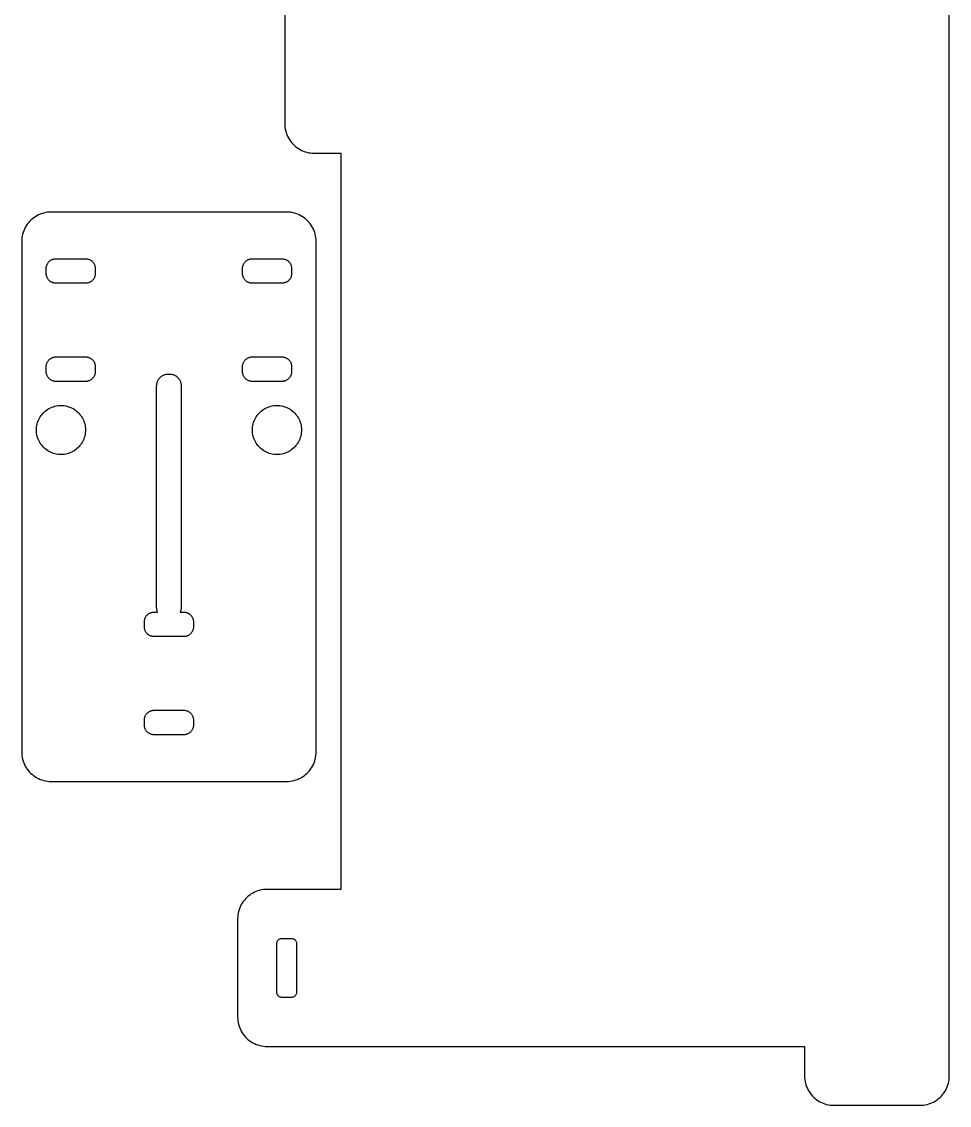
# Model space of a CAD drawing. Header units: metres. Extents: x 10 to 214, y -112 to 112.
# Drawn here: x 10 to 104.5, y -112 to -1.6 of the extents above; entities that cross this region are included whole.
import ezdxf

# ---------------------------------------------------------------- set-up
doc = ezdxf.new("R2010")
doc.units = ezdxf.units.M

msp = doc.modelspace()

# ---------------------------------------------------------------- linework, layer by layer
for p, q in [((104.5, -109), (104.5, 109)), ((36.8, 12), (36.8, -12)), ((36.8, -12), (36.8059, -12.1884)), ((36.8059, -12.1884), (36.8237, -12.376)), ((36.8237, -12.376), (36.8531, -12.5621)), ((36.8531, -12.5621), (36.8943, -12.7461)), ((36.8943, -12.7461), (36.9468, -12.927)), ((36.9468, -12.927), (37.0107, -13.1044)), ((37.0107, -13.1044), (37.0855, -13.2773)), ((37.0855, -13.2773), (37.1711, -13.4453)), ((37.1711, -13.4453), (37.267, -13.6075)), ((37.267, -13.6075), (37.373, -13.7634)), ((37.373, -13.7634), (37.4885, -13.9123)), ((37.4885, -13.9123), (37.6131, -14.0536)), ((37.6131, -14.0536), (37.7464, -14.1869)), ((37.7464, -14.1869), (37.8877, -14.3115)), ((37.8877, -14.3115), (38.0367, -14.427)), ((38.0367, -14.427), (38.1925, -14.533)), ((38.1925, -14.533), (38.3548, -14.6289)), ((38.3548, -14.6289), (38.5227, -14.7145)), ((38.5227, -14.7145), (38.6956, -14.7893)), ((38.6956, -14.7893), (38.873, -14.8532)), ((38.873, -14.8532), (39.0539, -14.9057)), ((39.0539, -14.9057), (39.2379, -14.9469)), ((39.2379, -14.9469), (39.424, -14.9763)), ((39.424, -14.9763), (39.6116, -14.9941)), ((39.6116, -14.9941), (39.8, -15)), ((39.8, -15), (42.5, -15)), ((42.5, -15), (42.5, -90)), ((10.8131, -21.9464), (10.6885, -22.0877)), ((10.9464, -21.8131), (10.8131, -21.9464)), ((11.0877, -21.6885), (10.9464, -21.8131)), ((11.2366, -21.573), (11.0877, -21.6885)), ((11.3925, -21.467), (11.2366, -21.573)), ((11.5547, -21.3711), (11.3925, -21.467)), ((11.7227, -21.2855), (11.5547, -21.3711)), ((11.8956, -21.2107), (11.7227, -21.2855)), ((12.073, -21.1468), (11.8956, -21.2107)), ((12.2539, -21.0943), (12.073, -21.1468)), ((12.4379, -21.0531), (12.2539, -21.0943)), ((12.624, -21.0237), (12.4379, -21.0531)), ((12.8116, -21.0059), (12.624, -21.0237)), ((13, -21), (12.8116, -21.0059)), ((37, -21), (13, -21)), ((37.1884, -21.0059), (37, -21)), ((37.376, -21.0237), (37.1884, -21.0059)), ((37.5621, -21.0531), (37.376, -21.0237)), ((37.7461, -21.0943), (37.5621, -21.0531)), ((37.927, -21.1468), (37.7461, -21.0943)), ((38.1044, -21.2107), (37.927, -21.1468)), ((38.2773, -21.2855), (38.1044, -21.2107)), ((38.4453, -21.3711), (38.2773, -21.2855)), ((38.6075, -21.467), (38.4453, -21.3711)), ((38.7634, -21.573), (38.6075, -21.467)), ((38.9123, -21.6885), (38.7634, -21.573)), ((39.0536, -21.8131), (38.9123, -21.6885)), ((39.1869, -21.9464), (39.0536, -21.8131)), ((39.3115, -22.0877), (39.1869, -21.9464)), ((10.1468, -23.073), (10.0943, -23.2539)), ((10.2107, -22.8956), (10.1468, -23.073)), ((10.2855, -22.7227), (10.2107, -22.8956)), ((10.3711, -22.5547), (10.2855, -22.7227)), ((10.467, -22.3925), (10.3711, -22.5547)), ((10.573, -22.2366), (10.467, -22.3925)), ((10.6885, -22.0877), (10.573, -22.2366)), ((39.427, -22.2366), (39.3115, -22.0877)), ((39.533, -22.3925), (39.427, -22.2366)), ((39.6289, -22.5547), (39.533, -22.3925)), ((39.7145, -22.7227), (39.6289, -22.5547)), ((39.7893, -22.8956), (39.7145, -22.7227)), ((39.8532, -23.073), (39.7893, -22.8956)), ((39.9057, -23.2539), (39.8532, -23.073)), ((10, -24), (9.99998, -76)), ((10.0059, -23.8116), (10, -24)), ((10.0237, -23.624), (10.0059, -23.8116)), ((10.0531, -23.4379), (10.0237, -23.624)), ((10.0943, -23.2539), (10.0531, -23.4379)), ((39.9469, -23.4379), (39.9057, -23.2539)), ((39.9763, -23.624), (39.9469, -23.4379)), ((39.9941, -23.8116), (39.9763, -23.624)), ((40, -24), (39.9941, -23.8116)), ((40, -76), (40, -24)), ((12.5314, -26.5013), (12.549, -26.441)), ((12.549, -26.441), (12.5702, -26.3819)), ((12.5702, -26.3819), (12.5952, -26.3242)), ((12.5952, -26.3242), (12.6237, -26.2682)), ((12.6237, -26.2682), (12.6557, -26.2142)), ((12.6557, -26.2142), (12.691, -26.1622)), ((12.691, -26.1622), (12.7295, -26.1126)), ((12.7295, -26.1126), (12.771, -26.0655)), ((12.771, -26.0655), (12.8155, -26.021)), ((12.8155, -26.021), (12.8626, -25.9795)), ((12.8626, -25.9795), (12.9122, -25.941)), ((12.9122, -25.941), (12.9642, -25.9057)), ((12.9642, -25.9057), (13.0182, -25.8737)), ((13.0182, -25.8737), (13.0742, -25.8452)), ((13.0742, -25.8452), (13.1319, -25.8202)), ((13.1319, -25.8202), (13.191, -25.799)), ((13.191, -25.799), (13.2513, -25.7814)), ((13.2513, -25.7814), (13.3126, -25.7677)), ((13.3126, -25.7677), (13.3747, -25.7579)), ((13.3747, -25.7579), (13.4372, -25.752)), ((13.4372, -25.752), (13.5, -25.75)), ((13.5, -25.75), (16.5, -25.75)), ((16.5, -25.75), (16.5628, -25.752)), ((16.5628, -25.752), (16.6253, -25.7579)), ((16.6253, -25.7579), (16.6874, -25.7677)), ((16.6874, -25.7677), (16.7487, -25.7814)), ((16.7487, -25.7814), (16.809, -25.799)), ((16.809, -25.799), (16.8681, -25.8202)), ((16.8681, -25.8202), (16.9258, -25.8452)), ((16.9258, -25.8452), (16.9818, -25.8737)), ((16.9818, -25.8737), (17.0358, -25.9057)), ((17.0358, -25.9057), (17.0878, -25.941)), ((17.0878, -25.941), (17.1374, -25.9795)), ((17.1374, -25.9795), (17.1845, -26.021)), ((17.1845, -26.021), (17.229, -26.0655)), ((17.229, -26.0655), (17.2705, -26.1126)), ((17.2705, -26.1126), (17.309, -26.1622)), ((17.309, -26.1622), (17.3443, -26.2142)), ((17.3443, -26.2142), (17.3763, -26.2682)), ((17.3763, -26.2682), (17.4048, -26.3242)), ((17.4048, -26.3242), (17.4298, -26.3819)), ((17.4298, -26.3819), (17.451, -26.441)), ((17.451, -26.441), (17.4686, -26.5013)), ((32.5314, -26.5013), (32.549, -26.441)), ((32.549, -26.441), (32.5702, -26.3819)), ((32.5702, -26.3819), (32.5952, -26.3242)), ((32.5952, -26.3242), (32.6237, -26.2682)), ((32.6237, -26.2682), (32.6557, -26.2142)), ((32.6557, -26.2142), (32.691, -26.1622)), ((32.691, -26.1622), (32.7295, -26.1126)), ((32.7295, -26.1126), (32.771, -26.0655)), ((32.771, -26.0655), (32.8155, -26.021)), ((32.8155, -26.021), (32.8626, -25.9795)), ((32.8626, -25.9795), (32.9122, -25.941)), ((32.9122, -25.941), (32.9642, -25.9057)), ((32.9642, -25.9057), (33.0182, -25.8737)), ((33.0182, -25.8737), (33.0742, -25.8452)), ((33.0742, -25.8452), (33.1319, -25.8202)), ((33.1319, -25.8202), (33.191, -25.799)), ((33.191, -25.799), (33.2513, -25.7814)), ((33.2513, -25.7814), (33.3126, -25.7677)), ((33.3126, -25.7677), (33.3747, -25.7579)), ((33.3747, -25.7579), (33.4372, -25.752)), ((33.4372, -25.752), (33.5, -25.75)), ((33.5, -25.75), (36.5, -25.75)), ((36.5, -25.75), (36.5628, -25.752)), ((36.5628, -25.752), (36.6253, -25.7579)), ((36.6253, -25.7579), (36.6874, -25.7677)), ((36.6874, -25.7677), (36.7487, -25.7814)), ((36.7487, -25.7814), (36.809, -25.799)), ((36.809, -25.799), (36.8681, -25.8202)), ((36.8681, -25.8202), (36.9258, -25.8452)), ((36.9258, -25.8452), (36.9818, -25.8737)), ((36.9818, -25.8737), (37.0358, -25.9057)), ((37.0358, -25.9057), (37.0878, -25.941)), ((37.0878, -25.941), (37.1374, -25.9795)), ((37.1374, -25.9795), (37.1845, -26.021)), ((37.1845, -26.021), (37.229, -26.0655)), ((37.229, -26.0655), (37.2705, -26.1126)), ((37.2705, -26.1126), (37.309, -26.1622)), ((37.309, -26.1622), (37.3443, -26.2142)), ((37.3443, -26.2142), (37.3763, -26.2682)), ((37.3763, -26.2682), (37.4048, -26.3242)), ((37.4048, -26.3242), (37.4298, -26.3819)), ((37.4298, -26.3819), (37.451, -26.441)), ((37.451, -26.441), (37.4686, -26.5013)), ((12.5, -26.75), (12.502, -26.6872)), ((12.5, -27.25), (12.5, -26.75)), ((12.502, -27.3128), (12.5, -27.25)), ((12.502, -26.6872), (12.5079, -26.6247)), ((12.5079, -27.3753), (12.502, -27.3128)), ((12.5079, -26.6247), (12.5177, -26.5626)), ((12.5177, -27.4374), (12.5079, -27.3753)), ((12.5177, -26.5626), (12.5314, -26.5013)), ((12.5314, -27.4987), (12.5177, -27.4374)), ((12.549, -27.559), (12.5314, -27.4987)), ((12.5702, -27.6181), (12.549, -27.559)), ((17.451, -27.559), (17.4298, -27.6181)), ((17.4686, -27.4987), (17.451, -27.559)), ((17.4686, -26.5013), (17.4823, -26.5626)), ((17.4823, -27.4374), (17.4686, -27.4987)), ((17.4823, -26.5626), (17.4921, -26.6247)), ((17.4921, -27.3753), (17.4823, -27.4374)), ((17.4921, -26.6247), (17.498, -26.6872)), ((17.498, -27.3128), (17.4921, -27.3753)), ((17.498, -26.6872), (17.5, -26.75)), ((17.5, -27.25), (17.498, -27.3128)), ((17.5, -26.75), (17.5, -27.25)), ((32.5, -26.75), (32.502, -26.6872)), ((32.5, -27.25), (32.5, -26.75)), ((32.502, -27.3128), (32.5, -27.25)), ((32.502, -26.6872), (32.5079, -26.6247)), ((32.5079, -27.3753), (32.502, -27.3128)), ((32.5079, -26.6247), (32.5177, -26.5626)), ((32.5177, -27.4374), (32.5079, -27.3753)), ((32.5177, -26.5626), (32.5314, -26.5013)), ((32.5314, -27.4987), (32.5177, -27.4374)), ((32.549, -27.559), (32.5314, -27.4987)), ((32.5702, -27.6181), (32.549, -27.559)), ((37.451, -27.559), (37.4298, -27.6181)), ((37.4686, -27.4987), (37.451, -27.559)), ((37.4686, -26.5013), (37.4823, -26.5626)), ((37.4823, -27.4374), (37.4686, -27.4987)), ((37.4823, -26.5626), (37.4921, -26.6247)), ((37.4921, -27.3753), (37.4823, -27.4374)), ((37.4921, -26.6247), (37.498, -26.6872)), ((37.498, -27.3128), (37.4921, -27.3753)), ((37.498, -26.6872), (37.5, -26.75)), ((37.5, -27.25), (37.498, -27.3128)), ((37.5, -26.75), (37.5, -27.25)), ((12.5952, -27.6758), (12.5702, -27.6181)), ((12.6237, -27.7318), (12.5952, -27.6758)), ((12.6557, -27.7858), (12.6237, -27.7318)), ((12.691, -27.8378), (12.6557, -27.7858)), ((12.7295, -27.8874), (12.691, -27.8378)), ((12.771, -27.9345), (12.7295, -27.8874)), ((12.8155, -27.979), (12.771, -27.9345)), ((12.8626, -28.0205), (12.8155, -27.979)), ((12.9122, -28.059), (12.8626, -28.0205)), ((12.9642, -28.0943), (12.9122, -28.059)), ((13.0182, -28.1263), (12.9642, -28.0943)), ((13.0742, -28.1548), (13.0182, -28.1263)), ((13.1319, -28.1798), (13.0742, -28.1548)), ((13.191, -28.201), (13.1319, -28.1798)), ((13.2513, -28.2186), (13.191, -28.201)), ((13.3126, -28.2323), (13.2513, -28.2186)), ((13.3747, -28.2421), (13.3126, -28.2323)), ((13.4372, -28.248), (13.3747, -28.2421)), ((13.5, -28.25), (13.4372, -28.248)), ((16.5, -28.25), (13.5, -28.25)), ((16.5628, -28.248), (16.5, -28.25)), ((16.6253, -28.2421), (16.5628, -28.248)), ((16.6874, -28.2323), (16.6253, -28.2421)), ((16.7487, -28.2186), (16.6874, -28.2323)), ((16.809, -28.201), (16.7487, -28.2186)), ((16.8681, -28.1798), (16.809, -28.201)), ((16.9258, -28.1548), (16.8681, -28.1798)), ((16.9818, -28.1263), (16.9258, -28.1548)), ((17.0358, -28.0943), (16.9818, -28.1263)), ((17.0878, -28.059), (17.0358, -28.0943)), ((17.1374, -28.0205), (17.0878, -28.059)), ((17.1845, -27.979), (17.1374, -28.0205)), ((17.229, -27.9345), (17.1845, -27.979)), ((17.2705, -27.8874), (17.229, -27.9345)), ((17.309, -27.8378), (17.2705, -27.8874)), ((17.3443, -27.7858), (17.309, -27.8378)), ((17.3763, -27.7318), (17.3443, -27.7858)), ((17.4048, -27.6758), (17.3763, -27.7318)), ((17.4298, -27.6181), (17.4048, -27.6758)), ((32.5952, -27.6758), (32.5702, -27.6181)), ((32.6237, -27.7318), (32.5952, -27.6758)), ((32.6557, -27.7858), (32.6237, -27.7318)), ((32.691, -27.8378), (32.6557, -27.7858)), ((32.7295, -27.8874), (32.691, -27.8378)), ((32.771, -27.9345), (32.7295, -27.8874)), ((32.8155, -27.979), (32.771, -27.9345)), ((32.8626, -28.0205), (32.8155, -27.979)), ((32.9122, -28.059), (32.8626, -28.0205)), ((32.9642, -28.0943), (32.9122, -28.059)), ((33.0182, -28.1263), (32.9642, -28.0943)), ((33.0742, -28.1548), (33.0182, -28.1263)), ((33.1319, -28.1798), (33.0742, -28.1548)), ((33.191, -28.201), (33.1319, -28.1798)), ((33.2513, -28.2186), (33.191, -28.201)), ((33.3126, -28.2323), (33.2513, -28.2186)), ((33.3747, -28.2421), (33.3126, -28.2323)), ((33.4372, -28.248), (33.3747, -28.2421)), ((33.5, -28.25), (33.4372, -28.248)), ((36.5, -28.25), (33.5, -28.25)), ((36.5628, -28.248), (36.5, -28.25)), ((36.6253, -28.2421), (36.5628, -28.248)), ((36.6874, -28.2323), (36.6253, -28.2421)), ((36.7487, -28.2186), (36.6874, -28.2323)), ((36.809, -28.201), (36.7487, -28.2186)), ((36.8681, -28.1798), (36.809, -28.201)), ((36.9258, -28.1548), (36.8681, -28.1798)), ((36.9818, -28.1263), (36.9258, -28.1548)), ((37.0358, -28.0943), (36.9818, -28.1263)), ((37.0878, -28.059), (37.0358, -28.0943)), ((37.1374, -28.0205), (37.0878, -28.059)), ((37.1845, -27.979), (37.1374, -28.0205)), ((37.229, -27.9345), (37.1845, -27.979)), ((37.2705, -27.8874), (37.229, -27.9345)), ((37.309, -27.8378), (37.2705, -27.8874)), ((37.3443, -27.7858), (37.309, -27.8378)), ((37.3763, -27.7318), (37.3443, -27.7858)), ((37.4048, -27.6758), (37.3763, -27.7318)), ((37.4298, -27.6181), (37.4048, -27.6758)), ((12.549, -36.441), (12.5702, -36.3819)), ((12.5702, -36.3819), (12.5952, -36.3242)), ((12.5952, -36.3242), (12.6237, -36.2682)), ((12.6237, -36.2682), (12.6557, -36.2142)), ((12.6557, -36.2142), (12.691, -36.1622)), ((12.691, -36.1622), (12.7295, -36.1126)), ((12.7295, -36.1126), (12.771, -36.0655)), ((12.771, -36.0655), (12.8155, -36.021)), ((12.8155, -36.021), (12.8626, -35.9795)), ((12.8626, -35.9795), (12.9122, -35.941)), ((12.9122, -35.941), (12.9642, -35.9057)), ((12.9642, -35.9057), (13.0182, -35.8737)), ((13.0182, -35.8737), (13.0742, -35.8452)), ((13.0742, -35.8452), (13.1319, -35.8202)), ((13.1319, -35.8202), (13.191, -35.799)), ((13.191, -35.799), (13.2513, -35.7814)), ((13.2513, -35.7814), (13.3126, -35.7677)), ((13.3126, -35.7677), (13.3747, -35.7579)), ((13.3747, -35.7579), (13.4372, -35.752)), ((13.4372, -35.752), (13.5, -35.75)), ((13.5, -35.75), (16.5, -35.75)), ((16.5, -35.75), (16.5628, -35.752)), ((16.5628, -35.752), (16.6253, -35.7579)), ((16.6253, -35.7579), (16.6874, -35.7677)), ((16.6874, -35.7677), (16.7487, -35.7814)), ((16.7487, -35.7814), (16.809, -35.799)), ((16.809, -35.799), (16.8681, -35.8202)), ((16.8681, -35.8202), (16.9258, -35.8452)), ((16.9258, -35.8452), (16.9818, -35.8737)), ((16.9818, -35.8737), (17.0358, -35.9057)), ((17.0358, -35.9057), (17.0878, -35.941)), ((17.0878, -35.941), (17.1374, -35.9795)), ((17.1374, -35.9795), (17.1845, -36.021)), ((17.1845, -36.021), (17.229, -36.0655)), ((17.229, -36.0655), (17.2705, -36.1126)), ((17.2705, -36.1126), (17.309, -36.1622)), ((17.309, -36.1622), (17.3443, -36.2142)), ((17.3443, -36.2142), (17.3763, -36.2682)), ((17.3763, -36.2682), (17.4048, -36.3242)), ((17.4048, -36.3242), (17.4298, -36.3819)), ((17.4298, -36.3819), (17.451, -36.441)), ((32.549, -36.441), (32.5702, -36.3819)), ((32.5702, -36.3819), (32.5952, -36.3242)), ((32.5952, -36.3242), (32.6237, -36.2682)), ((32.6237, -36.2682), (32.6557, -36.2142)), ((32.6557, -36.2142), (32.691, -36.1622)), ((32.691, -36.1622), (32.7295, -36.1126)), ((32.7295, -36.1126), (32.771, -36.0655)), ((32.771, -36.0655), (32.8155, -36.021)), ((32.8155, -36.021), (32.8626, -35.9795)), ((32.8626, -35.9795), (32.9122, -35.941)), ((32.9122, -35.941), (32.9642, -35.9057)), ((32.9642, -35.9057), (33.0182, -35.8737)), ((33.0182, -35.8737), (33.0742, -35.8452)), ((33.0742, -35.8452), (33.1319, -35.8202)), ((33.1319, -35.8202), (33.191, -35.799)), ((33.191, -35.799), (33.2513, -35.7814)), ((33.2513, -35.7814), (33.3126, -35.7677)), ((33.3126, -35.7677), (33.3747, -35.7579)), ((33.3747, -35.7579), (33.4372, -35.752)), ((33.4372, -35.752), (33.5, -35.75)), ((33.5, -35.75), (36.5, -35.75)), ((36.5, -35.75), (36.5628, -35.752)), ((36.5628, -35.752), (36.6253, -35.7579)), ((36.6253, -35.7579), (36.6874, -35.7677)), ((36.6874, -35.7677), (36.7487, -35.7814)), ((36.7487, -35.7814), (36.809, -35.799)), ((36.809, -35.799), (36.8681, -35.8202)), ((36.8681, -35.8202), (36.9258, -35.8452)), ((36.9258, -35.8452), (36.9818, -35.8737)), ((36.9818, -35.8737), (37.0358, -35.9057)), ((37.0358, -35.9057), (37.0878, -35.941)), ((37.0878, -35.941), (37.1374, -35.9795)), ((37.1374, -35.9795), (37.1845, -36.021)), ((37.1845, -36.021), (37.229, -36.0655)), ((37.229, -36.0655), (37.2705, -36.1126)), ((37.2705, -36.1126), (37.309, -36.1622)), ((37.309, -36.1622), (37.3443, -36.2142)), ((37.3443, -36.2142), (37.3763, -36.2682)), ((37.3763, -36.2682), (37.4048, -36.3242)), ((37.4048, -36.3242), (37.4298, -36.3819)), ((37.4298, -36.3819), (37.451, -36.441)), ((12.5, -36.75), (12.502, -36.6872)), ((12.5, -37.25), (12.5, -36.75)), ((12.502, -37.3128), (12.5, -37.25)), ((12.502, -36.6872), (12.5079, -36.6247)), ((12.5079, -37.3753), (12.502, -37.3128)), ((12.5079, -36.6247), (12.5177, -36.5626)), ((12.5177, -37.4374), (12.5079, -37.3753)), ((12.5177, -36.5626), (12.5314, -36.5013)), ((12.5314, -37.4987), (12.5177, -37.4374)), ((12.5314, -36.5013), (12.549, -36.441)), ((12.549, -37.559), (12.5314, -37.4987)), ((17.451, -36.441), (17.4686, -36.5013)), ((17.4686, -37.4987), (17.451, -37.559)), ((17.4686, -36.5013), (17.4823, -36.5626)), ((17.4823, -37.4374), (17.4686, -37.4987)), ((17.4823, -36.5626), (17.4921, -36.6247)), ((17.4921, -37.3753), (17.4823, -37.4374)), ((17.4921, -36.6247), (17.498, -36.6872)), ((17.498, -37.3128), (17.4921, -37.3753)), ((17.498, -36.6872), (17.5, -36.75)), ((17.5, -37.25), (17.498, -37.3128)), ((17.5, -36.75), (17.5, -37.25)), ((24.6516, -37.5377), (24.7252, -37.5213)), ((24.7252, -37.5213), (24.7996, -37.5095)), ((24.7996, -37.5095), (24.8747, -37.5024)), ((24.8747, -37.5024), (24.95, -37.5)), ((24.95, -37.5), (25.05, -37.5)), ((25.05, -37.5), (25.1253, -37.5024)), ((25.1253, -37.5024), (25.2004, -37.5095)), ((25.2004, -37.5095), (25.2748, -37.5213)), ((25.2748, -37.5213), (25.3484, -37.5377)), ((32.5, -36.75), (32.502, -36.6872)), ((32.5, -37.25), (32.5, -36.75)), ((32.502, -37.3128), (32.5, -37.25)), ((32.502, -36.6872), (32.5079, -36.6247)), ((32.5079, -37.3753), (32.502, -37.3128)), ((32.5079, -36.6247), (32.5177, -36.5626)), ((32.5177, -37.4374), (32.5079, -37.3753)), ((32.5177, -36.5626), (32.5314, -36.5013)), ((32.5314, -37.4987), (32.5177, -37.4374)), ((32.5314, -36.5013), (32.549, -36.441)), ((32.549, -37.559), (32.5314, -37.4987)), ((37.451, -36.441), (37.4686, -36.5013)), ((37.4686, -37.4987), (37.451, -37.559)), ((37.4686, -36.5013), (37.4823, -36.5626)), ((37.4823, -37.4374), (37.4686, -37.4987)), ((37.4823, -36.5626), (37.4921, -36.6247)), ((37.4921, -37.3753), (37.4823, -37.4374)), ((37.4921, -36.6247), (37.498, -36.6872)), ((37.498, -37.3128), (37.4921, -37.3753)), ((37.498, -36.6872), (37.5, -36.75)), ((37.5, -37.25), (37.498, -37.3128)), ((37.5, -36.75), (37.5, -37.25)), ((12.5702, -37.6181), (12.549, -37.559)), ((12.5952, -37.6758), (12.5702, -37.6181)), ((12.6237, -37.7318), (12.5952, -37.6758)), ((12.6557, -37.7858), (12.6237, -37.7318)), ((12.691, -37.8378), (12.6557, -37.7858)), ((12.7295, -37.8874), (12.691, -37.8378)), ((12.771, -37.9345), (12.7295, -37.8874)), ((12.8155, -37.979), (12.771, -37.9345)), ((12.8626, -38.0205), (12.8155, -37.979)), ((12.9122, -38.059), (12.8626, -38.0205)), ((12.9642, -38.0943), (12.9122, -38.059)), ((13.0182, -38.1263), (12.9642, -38.0943)), ((13.0742, -38.1548), (13.0182, -38.1263)), ((13.1319, -38.1798), (13.0742, -38.1548)), ((13.191, -38.201), (13.1319, -38.1798)), ((13.2513, -38.2186), (13.191, -38.201)), ((13.3126, -38.2323), (13.2513, -38.2186)), ((13.3747, -38.2421), (13.3126, -38.2323)), ((13.4372, -38.248), (13.3747, -38.2421)), ((13.5, -38.25), (13.4372, -38.248)), ((16.5, -38.25), (13.5, -38.25)), ((16.5628, -38.248), (16.5, -38.25)), ((16.6253, -38.2421), (16.5628, -38.248)), ((16.6874, -38.2323), (16.6253, -38.2421)), ((16.7487, -38.2186), (16.6874, -38.2323)), ((16.809, -38.201), (16.7487, -38.2186)), ((16.8681, -38.1798), (16.809, -38.201)), ((16.9258, -38.1548), (16.8681, -38.1798)), ((16.9818, -38.1263), (16.9258, -38.1548)), ((17.0358, -38.0943), (16.9818, -38.1263)), ((17.0878, -38.059), (17.0358, -38.0943)), ((17.1374, -38.0205), (17.0878, -38.059)), ((17.1845, -37.979), (17.1374, -38.0205)), ((17.229, -37.9345), (17.1845, -37.979)), ((17.2705, -37.8874), (17.229, -37.9345)), ((17.309, -37.8378), (17.2705, -37.8874)), ((17.3443, -37.7858), (17.309, -37.8378)), ((17.3763, -37.7318), (17.3443, -37.7858)), ((17.4048, -37.6758), (17.3763, -37.7318)), ((17.4298, -37.6181), (17.4048, -37.6758)), ((17.451, -37.559), (17.4298, -37.6181)), ((23.75, -38.7), (23.7524, -38.6247)), ((23.7524, -38.6247), (23.7595, -38.5496)), ((23.7595, -38.5496), (23.7713, -38.4752)), ((23.7713, -38.4752), (23.7877, -38.4016)), ((23.7877, -38.4016), (23.8087, -38.3292)), ((23.8087, -38.3292), (23.8343, -38.2583)), ((23.8343, -38.2583), (23.8642, -38.1891)), ((23.8642, -38.1891), (23.8985, -38.1219)), ((23.8985, -38.1219), (23.9368, -38.057)), ((23.9368, -38.057), (23.9792, -37.9947)), ((23.9792, -37.9947), (24.0254, -37.9351)), ((24.0254, -37.9351), (24.0753, -37.8786)), ((24.0753, -37.8786), (24.1286, -37.8253)), ((24.1286, -37.8253), (24.1851, -37.7754)), ((24.1851, -37.7754), (24.2447, -37.7292)), ((24.2447, -37.7292), (24.307, -37.6868)), ((24.307, -37.6868), (24.3719, -37.6485)), ((24.3719, -37.6485), (24.4391, -37.6142)), ((24.4391, -37.6142), (24.5083, -37.5843)), ((24.5083, -37.5843), (24.5792, -37.5587)), ((24.5792, -37.5587), (24.6516, -37.5377)), ((25.3484, -37.5377), (25.4208, -37.5587)), ((25.4208, -37.5587), (25.4917, -37.5843)), ((25.4917, -37.5843), (25.5609, -37.6142)), ((25.5609, -37.6142), (25.6281, -37.6485)), ((25.6281, -37.6485), (25.693, -37.6868)), ((25.693, -37.6868), (25.7553, -37.7292)), ((25.7553, -37.7292), (25.8149, -37.7754)), ((25.8149, -37.7754), (25.8714, -37.8253)), ((25.8714, -37.8253), (25.9247, -37.8786)), ((25.9247, -37.8786), (25.9746, -37.9351)), ((25.9746, -37.9351), (26.0208, -37.9947)), ((26.0208, -37.9947), (26.0632, -38.057)), ((26.0632, -38.057), (26.1015, -38.1219)), ((26.1015, -38.1219), (26.1358, -38.1891)), ((26.1358, -38.1891), (26.1657, -38.2583)), ((26.1657, -38.2583), (26.1913, -38.3292)), ((26.1913, -38.3292), (26.2123, -38.4016)), ((26.2123, -38.4016), (26.2287, -38.4752)), ((26.2287, -38.4752), (26.2405, -38.5496)), ((26.2405, -38.5496), (26.2476, -38.6247)), ((26.2476, -38.6247), (26.25, -38.7)), ((32.5702, -37.6181), (32.549, -37.559)), ((32.5952, -37.6758), (32.5702, -37.6181)), ((32.6237, -37.7318), (32.5952, -37.6758)), ((32.6557, -37.7858), (32.6237, -37.7318)), ((32.691, -37.8378), (32.6557, -37.7858)), ((32.7295, -37.8874), (32.691, -37.8378)), ((32.771, -37.9345), (32.7295, -37.8874)), ((32.8155, -37.979), (32.771, -37.9345)), ((32.8626, -38.0205), (32.8155, -37.979)), ((32.9122, -38.059), (32.8626, -38.0205)), ((32.9642, -38.0943), (32.9122, -38.059)), ((33.0182, -38.1263), (32.9642, -38.0943)), ((33.0742, -38.1548), (33.0182, -38.1263)), ((33.1319, -38.1798), (33.0742, -38.1548)), ((33.191, -38.201), (33.1319, -38.1798)), ((33.2513, -38.2186), (33.191, -38.201)), ((33.3126, -38.2323), (33.2513, -38.2186)), ((33.3747, -38.2421), (33.3126, -38.2323)), ((33.4372, -38.248), (33.3747, -38.2421)), ((33.5, -38.25), (33.4372, -38.248)), ((36.5, -38.25), (33.5, -38.25)), ((36.5628, -38.248), (36.5, -38.25)), ((36.6253, -38.2421), (36.5628, -38.248)), ((36.6874, -38.2323), (36.6253, -38.2421)), ((36.7487, -38.2186), (36.6874, -38.2323)), ((36.809, -38.201), (36.7487, -38.2186)), ((36.8681, -38.1798), (36.809, -38.201)), ((36.9258, -38.1548), (36.8681, -38.1798)), ((36.9818, -38.1263), (36.9258, -38.1548)), ((37.0358, -38.0943), (36.9818, -38.1263)), ((37.0878, -38.059), (37.0358, -38.0943)), ((37.1374, -38.0205), (37.0878, -38.059)), ((37.1845, -37.979), (37.1374, -38.0205)), ((37.229, -37.9345), (37.1845, -37.979)), ((37.2705, -37.8874), (37.229, -37.9345)), ((37.309, -37.8378), (37.2705, -37.8874)), ((37.3443, -37.7858), (37.309, -37.8378)), ((37.3763, -37.7318), (37.3443, -37.7858)), ((37.4048, -37.6758), (37.3763, -37.7318)), ((37.4298, -37.6181), (37.4048, -37.6758)), ((37.451, -37.559), (37.4298, -37.6181)), ((23.75, -61.3), (23.75, -38.7)), ((26.25, -38.7), (26.25, -61.3)), ((13.0797, -40.8756), (13.2275, -40.8224)), ((13.2275, -40.8224), (13.3783, -40.7785)), ((13.3783, -40.7785), (13.5316, -40.7443)), ((13.5316, -40.7443), (13.6867, -40.7197)), ((13.6867, -40.7197), (13.843, -40.7049)), ((13.843, -40.7049), (14, -40.7)), ((14, -40.7), (14.157, -40.7049)), ((14.157, -40.7049), (14.3133, -40.7197)), ((14.3133, -40.7197), (14.4685, -40.7443)), ((14.4685, -40.7443), (14.6217, -40.7785)), ((14.6217, -40.7785), (14.7726, -40.8224)), ((14.7726, -40.8224), (14.9203, -40.8756)), ((35.0797, -40.8756), (35.2274, -40.8224)), ((35.2274, -40.8224), (35.3783, -40.7785)), ((35.3783, -40.7785), (35.5315, -40.7443)), ((35.5315, -40.7443), (35.6867, -40.7197)), ((35.6867, -40.7197), (35.843, -40.7049)), ((35.843, -40.7049), (36, -40.7)), ((36, -40.7), (36.157, -40.7049)), ((36.157, -40.7049), (36.3133, -40.7197)), ((36.3133, -40.7197), (36.4684, -40.7443)), ((36.4684, -40.7443), (36.6217, -40.7785)), ((36.6217, -40.7785), (36.7725, -40.8224)), ((36.7725, -40.8224), (36.9203, -40.8756)), ((11.8092, -41.9956), (11.8892, -41.8604)), ((11.8892, -41.8604), (11.9775, -41.7305)), ((11.9775, -41.7305), (12.0737, -41.6064)), ((12.0737, -41.6064), (12.1776, -41.4886)), ((12.1776, -41.4886), (12.2886, -41.3776)), ((12.2886, -41.3776), (12.4064, -41.2737)), ((12.4064, -41.2737), (12.5305, -41.1775)), ((12.5305, -41.1775), (12.6604, -41.0892)), ((12.6604, -41.0892), (12.7956, -41.0092)), ((12.7956, -41.0092), (12.9356, -40.9379)), ((12.9356, -40.9379), (13.0797, -40.8756)), ((14.9203, -40.8756), (15.0645, -40.9379)), ((15.0645, -40.9379), (15.2044, -41.0092)), ((15.2044, -41.0092), (15.3396, -41.0892)), ((15.3396, -41.0892), (15.4695, -41.1775)), ((15.4695, -41.1775), (15.5936, -41.2737)), ((15.5936, -41.2737), (15.7114, -41.3776)), ((15.7114, -41.3776), (15.8224, -41.4886)), ((15.8224, -41.4886), (15.9263, -41.6064)), ((15.9263, -41.6064), (16.0226, -41.7305)), ((16.0226, -41.7305), (16.1108, -41.8604)), ((16.1108, -41.8604), (16.1908, -41.9956)), ((33.8092, -41.9956), (33.8892, -41.8604)), ((33.8892, -41.8604), (33.9774, -41.7305)), ((33.9774, -41.7305), (34.0737, -41.6064)), ((34.0737, -41.6064), (34.1776, -41.4886)), ((34.1776, -41.4886), (34.2886, -41.3776)), ((34.2886, -41.3776), (34.4064, -41.2737)), ((34.4064, -41.2737), (34.5305, -41.1775)), ((34.5305, -41.1775), (34.6604, -41.0892)), ((34.6604, -41.0892), (34.7956, -41.0092)), ((34.7956, -41.0092), (34.9355, -40.9379)), ((34.9355, -40.9379), (35.0797, -40.8756)), ((36.9203, -40.8756), (37.0644, -40.9379)), ((37.0644, -40.9379), (37.2044, -41.0092)), ((37.2044, -41.0092), (37.3396, -41.0892)), ((37.3396, -41.0892), (37.4695, -41.1775)), ((37.4695, -41.1775), (37.5936, -41.2737)), ((37.5936, -41.2737), (37.7114, -41.3776)), ((37.7114, -41.3776), (37.8224, -41.4886)), ((37.8224, -41.4886), (37.9263, -41.6064)), ((37.9263, -41.6064), (38.0225, -41.7305)), ((38.0225, -41.7305), (38.1108, -41.8604)), ((38.1108, -41.8604), (38.1908, -41.9956)), ((11.5, -43.2), (11.5049, -43.043)), ((11.5049, -43.043), (11.5197, -42.8867)), ((11.5197, -42.8867), (11.5443, -42.7316)), ((11.5443, -42.7316), (11.5786, -42.5783)), ((11.5786, -42.5783), (11.6224, -42.4275)), ((11.6224, -42.4275), (11.6756, -42.2797)), ((11.6756, -42.2797), (11.7379, -42.1356)), ((11.7379, -42.1356), (11.8092, -41.9956)), ((16.1908, -41.9956), (16.2621, -42.1356)), ((16.2621, -42.1356), (16.3244, -42.2797)), ((16.3244, -42.2797), (16.3777, -42.4275)), ((16.3777, -42.4275), (16.4215, -42.5783)), ((16.4215, -42.5783), (16.4557, -42.7316)), ((16.4557, -42.7316), (16.4803, -42.8867)), ((16.4803, -42.8867), (16.4951, -43.043)), ((16.4951, -43.043), (16.5, -43.2)), ((33.5, -43.2), (33.5049, -43.043)), ((33.5049, -43.043), (33.5197, -42.8867)), ((33.5197, -42.8867), (33.5443, -42.7316)), ((33.5443, -42.7316), (33.5785, -42.5783)), ((33.5785, -42.5783), (33.6223, -42.4275)), ((33.6223, -42.4275), (33.6756, -42.2797)), ((33.6756, -42.2797), (33.7379, -42.1356)), ((33.7379, -42.1356), (33.8092, -41.9956)), ((38.1908, -41.9956), (38.2621, -42.1356)), ((38.2621, -42.1356), (38.3244, -42.2797)), ((38.3244, -42.2797), (38.3776, -42.4275)), ((38.3776, -42.4275), (38.4214, -42.5783)), ((38.4214, -42.5783), (38.4557, -42.7316)), ((38.4557, -42.7316), (38.4803, -42.8867)), ((38.4803, -42.8867), (38.4951, -43.043)), ((38.4951, -43.043), (38.5, -43.2)), ((11.5049, -43.357), (11.5, -43.2)), ((11.5197, -43.5133), (11.5049, -43.357)), ((11.5443, -43.6685), (11.5197, -43.5133)), ((11.5786, -43.8217), (11.5443, -43.6685)), ((11.6224, -43.9725), (11.5786, -43.8217)), ((11.6756, -44.1203), (11.6224, -43.9725)), ((11.7379, -44.2645), (11.6756, -44.1203)), ((16.3244, -44.1203), (16.2621, -44.2645)), ((16.3777, -43.9725), (16.3244, -44.1203)), ((16.4215, -43.8217), (16.3777, -43.9725)), ((16.4557, -43.6685), (16.4215, -43.8217)), ((16.4803, -43.5133), (16.4557, -43.6685)), ((16.4951, -43.357), (16.4803, -43.5133)), ((16.5, -43.2), (16.4951, -43.357)), ((33.5049, -43.357), (33.5, -43.2)), ((33.5197, -43.5133), (33.5049, -43.357)), ((33.5443, -43.6685), (33.5197, -43.5133)), ((33.5785, -43.8217), (33.5443, -43.6685)), ((33.6223, -43.9725), (33.5785, -43.8217)), ((33.6756, -44.1203), (33.6223, -43.9725)), ((33.7379, -44.2645), (33.6756, -44.1203)), ((38.3244, -44.1203), (38.2621, -44.2645)), ((38.3776, -43.9725), (38.3244, -44.1203)), ((38.4214, -43.8217), (38.3776, -43.9725)), ((38.4557, -43.6685), (38.4214, -43.8217)), ((38.4803, -43.5133), (38.4557, -43.6685)), ((38.4951, -43.357), (38.4803, -43.5133)), ((38.5, -43.2), (38.4951, -43.357)), ((11.8092, -44.4044), (11.7379, -44.2645)), ((11.8892, -44.5396), (11.8092, -44.4044)), ((11.9775, -44.6695), (11.8892, -44.5396)), ((12.0737, -44.7936), (11.9775, -44.6695)), ((12.1776, -44.9114), (12.0737, -44.7936)), ((12.2886, -45.0224), (12.1776, -44.9114)), ((12.4064, -45.1263), (12.2886, -45.0224)), ((12.5305, -45.2225), (12.4064, -45.1263)), ((12.6604, -45.3108), (12.5305, -45.2225)), ((15.4695, -45.2225), (15.3396, -45.3108)), ((15.5936, -45.1263), (15.4695, -45.2225)), ((15.7114, -45.0224), (15.5936, -45.1263)), ((15.8224, -44.9114), (15.7114, -45.0224)), ((15.9263, -44.7936), (15.8224, -44.9114)), ((16.0226, -44.6695), (15.9263, -44.7936)), ((16.1108, -44.5396), (16.0226, -44.6695)), ((16.1908, -44.4044), (16.1108, -44.5396)), ((16.2621, -44.2645), (16.1908, -44.4044)), ((33.8092, -44.4044), (33.7379, -44.2645)), ((33.8892, -44.5396), (33.8092, -44.4044)), ((33.9774, -44.6695), (33.8892, -44.5396)), ((34.0737, -44.7936), (33.9774, -44.6695)), ((34.1776, -44.9114), (34.0737, -44.7936)), ((34.2886, -45.0224), (34.1776, -44.9114)), ((34.4064, -45.1263), (34.2886, -45.0224)), ((34.5305, -45.2225), (34.4064, -45.1263)), ((34.6604, -45.3108), (34.5305, -45.2225)), ((37.4695, -45.2225), (37.3396, -45.3108)), ((37.5936, -45.1263), (37.4695, -45.2225)), ((37.7114, -45.0224), (37.5936, -45.1263)), ((37.8224, -44.9114), (37.7114, -45.0224)), ((37.9263, -44.7936), (37.8224, -44.9114)), ((38.0225, -44.6695), (37.9263, -44.7936)), ((38.1108, -44.5396), (38.0225, -44.6695)), ((38.1908, -44.4044), (38.1108, -44.5396)), ((38.2621, -44.2645), (38.1908, -44.4044)), ((12.7956, -45.3908), (12.6604, -45.3108)), ((12.9356, -45.4621), (12.7956, -45.3908)), ((13.0797, -45.5244), (12.9356, -45.4621)), ((13.2275, -45.5777), (13.0797, -45.5244)), ((13.3783, -45.6215), (13.2275, -45.5777)), ((13.5316, -45.6557), (13.3783, -45.6215)), ((13.6867, -45.6803), (13.5316, -45.6557)), ((13.843, -45.6951), (13.6867, -45.6803)), ((14, -45.7), (13.843, -45.6951)), ((14.157, -45.6951), (14, -45.7)), ((14.3133, -45.6803), (14.157, -45.6951)), ((14.4685, -45.6557), (14.3133, -45.6803)), ((14.6217, -45.6215), (14.4685, -45.6557)), ((14.7726, -45.5777), (14.6217, -45.6215)), ((14.9203, -45.5244), (14.7726, -45.5777)), ((15.0645, -45.4621), (14.9203, -45.5244)), ((15.2044, -45.3908), (15.0645, -45.4621)), ((15.3396, -45.3108), (15.2044, -45.3908)), ((34.7956, -45.3908), (34.6604, -45.3108)), ((34.9355, -45.4621), (34.7956, -45.3908)), ((35.0797, -45.5244), (34.9355, -45.4621)), ((35.2274, -45.5777), (35.0797, -45.5244)), ((35.3783, -45.6215), (35.2274, -45.5777)), ((35.5315, -45.6557), (35.3783, -45.6215)), ((35.6867, -45.6803), (35.5315, -45.6557)), ((35.843, -45.6951), (35.6867, -45.6803)), ((36, -45.7), (35.843, -45.6951)), ((36.157, -45.6951), (36, -45.7)), ((36.3133, -45.6803), (36.157, -45.6951)), ((36.4684, -45.6557), (36.3133, -45.6803)), ((36.6217, -45.6215), (36.4684, -45.6557)), ((36.7725, -45.5777), (36.6217, -45.6215)), ((36.9203, -45.5244), (36.7725, -45.5777)), ((37.0644, -45.4621), (36.9203, -45.5244)), ((37.2044, -45.3908), (37.0644, -45.4621)), ((37.3396, -45.3108), (37.2044, -45.3908)), ((23.0742, -61.8452), (23.1319, -61.8202)), ((23.1319, -61.8202), (23.191, -61.799)), ((23.191, -61.799), (23.2513, -61.7814)), ((23.2513, -61.7814), (23.3126, -61.7677)), ((23.3126, -61.7677), (23.3747, -61.7579)), ((23.3747, -61.7579), (23.4372, -61.752)), ((23.4372, -61.752), (23.5, -61.75)), ((23.5, -61.75), (23.8379, -61.75)), ((23.7524, -61.3753), (23.75, -61.3)), ((23.7595, -61.4504), (23.7524, -61.3753)), ((23.7713, -61.5248), (23.7595, -61.4504)), ((23.7877, -61.5984), (23.7713, -61.5248)), ((23.8087, -61.6708), (23.7877, -61.5984)), ((23.8379, -61.75), (23.8087, -61.6708)), ((26.1913, -61.6708), (26.1621, -61.75)), ((26.1621, -61.75), (26.5, -61.75)), ((26.2123, -61.5984), (26.1913, -61.6708)), ((26.2287, -61.5248), (26.2123, -61.5984)), ((26.2405, -61.4504), (26.2287, -61.5248)), ((26.2476, -61.3753), (26.2405, -61.4504)), ((26.25, -61.3), (26.2476, -61.3753)), ((26.5, -61.75), (26.5628, -61.752)), ((26.5628, -61.752), (26.6253, -61.7579)), ((26.6253, -61.7579), (26.6874, -61.7677)), ((26.6874, -61.7677), (26.7487, -61.7814)), ((26.7487, -61.7814), (26.809, -61.799)), ((26.809, -61.799), (26.8681, -61.8202)), ((26.8681, -61.8202), (26.9258, -61.8452)), ((22.5, -62.75), (22.502, -62.6872)), ((22.5, -63.25), (22.5, -62.75)), ((22.502, -62.6872), (22.5079, -62.6247)), ((22.5079, -62.6247), (22.5177, -62.5626)), ((22.5177, -62.5626), (22.5314, -62.5013)), ((22.5314, -62.5013), (22.549, -62.441)), ((22.549, -62.441), (22.5702, -62.3819)), ((22.5702, -62.3819), (22.5952, -62.3242)), ((22.5952, -62.3242), (22.6237, -62.2682)), ((22.6237, -62.2682), (22.6557, -62.2142)), ((22.6557, -62.2142), (22.691, -62.1622)), ((22.691, -62.1622), (22.7295, -62.1126)), ((22.7295, -62.1126), (22.771, -62.0655)), ((22.771, -62.0655), (22.8155, -62.021)), ((22.8155, -62.021), (22.8626, -61.9795)), ((22.8626, -61.9795), (22.9122, -61.941)), ((22.9122, -61.941), (22.9642, -61.9057)), ((22.9642, -61.9057), (23.0182, -61.8737)), ((23.0182, -61.8737), (23.0742, -61.8452)), ((26.9258, -61.8452), (26.9818, -61.8737)), ((26.9818, -61.8737), (27.0358, -61.9057)), ((27.0358, -61.9057), (27.0878, -61.941)), ((27.0878, -61.941), (27.1374, -61.9795)), ((27.1374, -61.9795), (27.1845, -62.021)), ((27.1845, -62.021), (27.229, -62.0655)), ((27.229, -62.0655), (27.2705, -62.1126)), ((27.2705, -62.1126), (27.309, -62.1622)), ((27.309, -62.1622), (27.3443, -62.2142)), ((27.3443, -62.2142), (27.3763, -62.2682)), ((27.3763, -62.2682), (27.4048, -62.3242)), ((27.4048, -62.3242), (27.4298, -62.3819)), ((27.4298, -62.3819), (27.451, -62.441)), ((27.451, -62.441), (27.4686, -62.5013)), ((27.4686, -62.5013), (27.4823, -62.5626)), ((27.4823, -62.5626), (27.4921, -62.6247)), ((27.4921, -62.6247), (27.498, -62.6872)), ((27.498, -62.6872), (27.5, -62.75)), ((27.5, -62.75), (27.5, -63.25)), ((22.502, -63.3128), (22.5, -63.25)), ((22.5079, -63.3753), (22.502, -63.3128)), ((22.5177, -63.4374), (22.5079, -63.3753)), ((22.5314, -63.4987), (22.5177, -63.4374)), ((22.549, -63.559), (22.5314, -63.4987)), ((22.5702, -63.6181), (22.549, -63.559)), ((22.5952, -63.6758), (22.5702, -63.6181)), ((22.6237, -63.7318), (22.5952, -63.6758)), ((22.6557, -63.7858), (22.6237, -63.7318)), ((22.691, -63.8378), (22.6557, -63.7858)), ((22.7295, -63.8874), (22.691, -63.8378)), ((22.771, -63.9345), (22.7295, -63.8874)), ((22.8155, -63.979), (22.771, -63.9345)), ((22.8626, -64.0205), (22.8155, -63.979)), ((22.9122, -64.059), (22.8626, -64.0205)), ((27.1374, -64.0205), (27.0878, -64.059)), ((27.1845, -63.979), (27.1374, -64.0205)), ((27.229, -63.9345), (27.1845, -63.979)), ((27.2705, -63.8874), (27.229, -63.9345)), ((27.309, -63.8378), (27.2705, -63.8874)), ((27.3443, -63.7858), (27.309, -63.8378)), ((27.3763, -63.7318), (27.3443, -63.7858)), ((27.4048, -63.6758), (27.3763, -63.7318)), ((27.4298, -63.6181), (27.4048, -63.6758)), ((27.451, -63.559), (27.4298, -63.6181)), ((27.4686, -63.4987), (27.451, -63.559)), ((27.4823, -63.4374), (27.4686, -63.4987)), ((27.4921, -63.3753), (27.4823, -63.4374)), ((27.498, -63.3128), (27.4921, -63.3753)), ((27.5, -63.25), (27.498, -63.3128)), ((22.9642, -64.0943), (22.9122, -64.059)), ((23.0182, -64.1263), (22.9642, -64.0943)), ((23.0742, -64.1548), (23.0182, -64.1263)), ((23.1319, -64.1798), (23.0742, -64.1548)), ((23.191, -64.201), (23.1319, -64.1798)), ((23.2513, -64.2186), (23.191, -64.201)), ((23.3126, -64.2323), (23.2513, -64.2186)), ((23.3747, -64.2421), (23.3126, -64.2323)), ((23.4372, -64.248), (23.3747, -64.2421)), ((23.5, -64.25), (23.4372, -64.248)), ((26.5, -64.25), (23.5, -64.25)), ((26.5628, -64.248), (26.5, -64.25)), ((26.6253, -64.2421), (26.5628, -64.248)), ((26.6874, -64.2323), (26.6253, -64.2421)), ((26.7487, -64.2186), (26.6874, -64.2323)), ((26.809, -64.201), (26.7487, -64.2186)), ((26.8681, -64.1798), (26.809, -64.201)), ((26.9258, -64.1548), (26.8681, -64.1798)), ((26.9818, -64.1263), (26.9258, -64.1548)), ((27.0358, -64.0943), (26.9818, -64.1263)), ((27.0878, -64.059), (27.0358, -64.0943)), ((23.3126, -71.7677), (23.3747, -71.7579)), ((23.3747, -71.7579), (23.4372, -71.752)), ((23.4372, -71.752), (23.5, -71.75)), ((23.5, -71.75), (26.5, -71.75)), ((26.5, -71.75), (26.5628, -71.752)), ((26.5628, -71.752), (26.6253, -71.7579)), ((26.6253, -71.7579), (26.6874, -71.7677)), ((22.5, -72.75), (22.502, -72.6872)), ((22.5, -73.25), (22.5, -72.75)), ((22.502, -72.6872), (22.5079, -72.6247)), ((22.5079, -72.6247), (22.5177, -72.5626)), ((22.5177, -72.5626), (22.5314, -72.5013)), ((22.5314, -72.5013), (22.549, -72.441)), ((22.549, -72.441), (22.5702, -72.3819)), ((22.5702, -72.3819), (22.5952, -72.3242)), ((22.5952, -72.3242), (22.6237, -72.2682)), ((22.6237, -72.2682), (22.6557, -72.2142)), ((22.6557, -72.2142), (22.691, -72.1622)), ((22.691, -72.1622), (22.7295, -72.1126)), ((22.7295, -72.1126), (22.771, -72.0655)), ((22.771, -72.0655), (22.8155, -72.021)), ((22.8155, -72.021), (22.8626, -71.9795)), ((22.8626, -71.9795), (22.9122, -71.941)), ((22.9122, -71.941), (22.9642, -71.9057)), ((22.9642, -71.9057), (23.0182, -71.8737)), ((23.0182, -71.8737), (23.0742, -71.8452)), ((23.0742, -71.8452), (23.1319, -71.8202)), ((23.1319, -71.8202), (23.191, -71.799)), ((23.191, -71.799), (23.2513, -71.7814)), ((23.2513, -71.7814), (23.3126, -71.7677)), ((26.6874, -71.7677), (26.7487, -71.7814)), ((26.7487, -71.7814), (26.809, -71.799)), ((26.809, -71.799), (26.8681, -71.8202)), ((26.8681, -71.8202), (26.9258, -71.8452)), ((26.9258, -71.8452), (26.9818, -71.8737)), ((26.9818, -71.8737), (27.0358, -71.9057)), ((27.0358, -71.9057), (27.0878, -71.941)), ((27.0878, -71.941), (27.1374, -71.9795)), ((27.1374, -71.9795), (27.1845, -72.021)), ((27.1845, -72.021), (27.229, -72.0655)), ((27.229, -72.0655), (27.2705, -72.1126)), ((27.2705, -72.1126), (27.309, -72.1622)), ((27.309, -72.1622), (27.3443, -72.2142)), ((27.3443, -72.2142), (27.3763, -72.2682)), ((27.3763, -72.2682), (27.4048, -72.3242)), ((27.4048, -72.3242), (27.4298, -72.3819)), ((27.4298, -72.3819), (27.451, -72.441)), ((27.451, -72.441), (27.4686, -72.5013)), ((27.4686, -72.5013), (27.4823, -72.5626)), ((27.4823, -72.5626), (27.4921, -72.6247)), ((27.4921, -72.6247), (27.498, -72.6872)), ((27.498, -72.6872), (27.5, -72.75)), ((27.5, -72.75), (27.5, -73.25)), ((22.502, -73.3128), (22.5, -73.25)), ((22.5079, -73.3753), (22.502, -73.3128)), ((22.5177, -73.4374), (22.5079, -73.3753)), ((22.5314, -73.4987), (22.5177, -73.4374)), ((22.549, -73.559), (22.5314, -73.4987)), ((22.5702, -73.6181), (22.549, -73.559)), ((22.5952, -73.6758), (22.5702, -73.6181)), ((22.6237, -73.7318), (22.5952, -73.6758)), ((22.6557, -73.7858), (22.6237, -73.7318)), ((22.691, -73.8378), (22.6557, -73.7858)), ((22.7295, -73.8874), (22.691, -73.8378)), ((22.771, -73.9345), (22.7295, -73.8874)), ((22.8155, -73.979), (22.771, -73.9345)), ((27.229, -73.9345), (27.1845, -73.979)), ((27.2705, -73.8874), (27.229, -73.9345)), ((27.309, -73.8378), (27.2705, -73.8874)), ((27.3443, -73.7858), (27.309, -73.8378)), ((27.3763, -73.7318), (27.3443, -73.7858)), ((27.4048, -73.6758), (27.3763, -73.7318)), ((27.4298, -73.6181), (27.4048, -73.6758)), ((27.451, -73.559), (27.4298, -73.6181)), ((27.4686, -73.4987), (27.451, -73.559)), ((27.4823, -73.4374), (27.4686, -73.4987)), ((27.4921, -73.3753), (27.4823, -73.4374)), ((27.498, -73.3128), (27.4921, -73.3753)), ((27.5, -73.25), (27.498, -73.3128)), ((22.8626, -74.0205), (22.8155, -73.979)), ((22.9122, -74.059), (22.8626, -74.0205)), ((22.9642, -74.0943), (22.9122, -74.059)), ((23.0182, -74.1263), (22.9642, -74.0943)), ((23.0742, -74.1548), (23.0182, -74.1263)), ((23.1319, -74.1798), (23.0742, -74.1548)), ((23.191, -74.201), (23.1319, -74.1798)), ((23.2513, -74.2186), (23.191, -74.201)), ((23.3126, -74.2323), (23.2513, -74.2186)), ((23.3747, -74.2421), (23.3126, -74.2323)), ((23.4372, -74.248), (23.3747, -74.2421)), ((23.5, -74.25), (23.4372, -74.248)), ((26.5, -74.25), (23.5, -74.25)), ((26.5628, -74.248), (26.5, -74.25)), ((26.6253, -74.2421), (26.5628, -74.248)), ((26.6874, -74.2323), (26.6253, -74.2421)), ((26.7487, -74.2186), (26.6874, -74.2323)), ((26.809, -74.201), (26.7487, -74.2186)), ((26.8681, -74.1798), (26.809, -74.201)), ((26.9258, -74.1548), (26.8681, -74.1798)), ((26.9818, -74.1263), (26.9258, -74.1548)), ((27.0358, -74.0943), (26.9818, -74.1263)), ((27.0878, -74.059), (27.0358, -74.0943)), ((27.1374, -74.0205), (27.0878, -74.059)), ((27.1845, -73.979), (27.1374, -74.0205)), ((9.99998, -76), (10.0059, -76.1884)), ((39.9941, -76.1884), (40, -76)), ((10.0059, -76.1884), (10.0237, -76.376)), ((10.0237, -76.376), (10.0531, -76.5621)), ((10.0531, -76.5621), (10.0942, -76.7461)), ((10.0942, -76.7461), (10.1468, -76.927)), ((10.1468, -76.927), (10.2107, -77.1044)), ((10.2107, -77.1044), (10.2855, -77.2773)), ((10.2855, -77.2773), (10.3711, -77.4453)), ((39.6289, -77.4453), (39.7145, -77.2773)), ((39.7145, -77.2773), (39.7893, -77.1044)), ((39.7893, -77.1044), (39.8532, -76.927)), ((39.8532, -76.927), (39.9057, -76.7461)), ((39.9057, -76.7461), (39.9469, -76.5621)), ((39.9469, -76.5621), (39.9763, -76.376)), ((39.9763, -76.376), (39.9941, -76.1884)), ((10.3711, -77.4453), (10.467, -77.6075)), ((10.467, -77.6075), (10.5729, -77.7634)), ((10.5729, -77.7634), (10.6884, -77.9123)), ((10.6884, -77.9123), (10.8131, -78.0536)), ((10.8131, -78.0536), (10.9464, -78.1869)), ((10.9464, -78.1869), (11.0877, -78.3115)), ((11.0877, -78.3115), (11.2366, -78.427)), ((38.7634, -78.427), (38.9123, -78.3115)), ((38.9123, -78.3115), (39.0536, -78.1869)), ((39.0536, -78.1869), (39.1869, -78.0536)), ((39.1869, -78.0536), (39.3115, -77.9123)), ((39.3115, -77.9123), (39.427, -77.7634)), ((39.427, -77.7634), (39.533, -77.6075)), ((39.533, -77.6075), (39.6289, -77.4453)), ((11.2366, -78.427), (11.3925, -78.533)), ((11.3925, -78.533), (11.5547, -78.6289)), ((11.5547, -78.6289), (11.7227, -78.7145)), ((11.7227, -78.7145), (11.8956, -78.7893)), ((11.8956, -78.7893), (12.0729, -78.8532)), ((12.0729, -78.8532), (12.2539, -78.9057)), ((12.2539, -78.9057), (12.4379, -78.9469)), ((12.4379, -78.9469), (12.624, -78.9763)), ((12.624, -78.9763), (12.8116, -78.9941)), ((12.8116, -78.9941), (13, -79)), ((13, -79), (37, -79)), ((37, -79), (37.1884, -78.9941)), ((37.1884, -78.9941), (37.376, -78.9763)), ((37.376, -78.9763), (37.5621, -78.9469)), ((37.5621, -78.9469), (37.7461, -78.9057)), ((37.7461, -78.9057), (37.927, -78.8532)), ((37.927, -78.8532), (38.1044, -78.7893)), ((38.1044, -78.7893), (38.2773, -78.7145)), ((38.2773, -78.7145), (38.4453, -78.6289)), ((38.4453, -78.6289), (38.6075, -78.533)), ((38.6075, -78.533), (38.7634, -78.427)), ((33.3925, -90.467), (33.2366, -90.573)), ((33.5547, -90.3711), (33.3925, -90.467)), ((33.7227, -90.2855), (33.5547, -90.3711)), ((33.8956, -90.2107), (33.7227, -90.2855)), ((34.073, -90.1468), (33.8956, -90.2107)), ((34.2539, -90.0943), (34.073, -90.1468)), ((34.4379, -90.0531), (34.2539, -90.0943)), ((34.624, -90.0237), (34.4379, -90.0531)), ((34.8116, -90.0059), (34.624, -90.0237)), ((35, -90), (34.8116, -90.0059)), ((42.5, -90), (35, -90)), ((32.3711, -91.5547), (32.2855, -91.7227)), ((32.467, -91.3925), (32.3711, -91.5547)), ((32.573, -91.2366), (32.467, -91.3925)), ((32.6885, -91.0877), (32.573, -91.2366)), ((32.8131, -90.9464), (32.6885, -91.0877)), ((32.9464, -90.8131), (32.8131, -90.9464)), ((33.0877, -90.6885), (32.9464, -90.8131)), ((33.2366, -90.573), (33.0877, -90.6885)), ((32.0237, -92.624), (32.0059, -92.8116)), ((32.0531, -92.4379), (32.0237, -92.624)), ((32.0943, -92.2539), (32.0531, -92.4379)), ((32.1468, -92.073), (32.0943, -92.2539)), ((32.2107, -91.8956), (32.1468, -92.073)), ((32.2855, -91.7227), (32.2107, -91.8956)), ((32.0059, -92.8116), (32, -93)), ((32, -93), (32, -103)), ((36, -95.5), (36.004, -95.4373)), ((36.001, -100.531), (36, -95.5)), ((36.004, -95.4373), (36.0157, -95.3757)), ((36.0157, -95.3757), (36.0351, -95.3159)), ((36.0351, -95.3159), (36.0619, -95.2591)), ((36.0619, -95.2591), (36.0955, -95.2061)), ((36.0955, -95.2061), (36.1355, -95.1577)), ((36.1355, -95.1577), (36.1813, -95.1147)), ((36.1813, -95.1147), (36.2321, -95.0779)), ((36.2321, -95.0779), (36.2871, -95.0476)), ((36.2871, -95.0476), (36.3455, -95.0245)), ((36.3455, -95.0245), (36.4063, -95.0089)), ((36.4063, -95.0089), (36.4686, -95.001)), ((36.4686, -95.001), (37.5314, -95.001)), ((37.5314, -95.001), (37.5937, -95.0089)), ((37.5937, -95.0089), (37.6545, -95.0245)), ((37.6545, -95.0245), (37.7129, -95.0476)), ((37.7129, -95.0476), (37.7679, -95.0779)), ((37.7679, -95.0779), (37.8187, -95.1147)), ((37.8187, -95.1147), (37.8645, -95.1577)), ((37.8645, -95.1577), (37.9045, -95.2061)), ((37.9045, -95.2061), (37.9381, -95.2591)), ((37.9381, -95.2591), (37.9649, -95.3159)), ((37.9649, -95.3159), (37.9843, -95.3757)), ((37.9843, -95.3757), (37.996, -95.4373)), ((37.996, -95.4373), (37.999, -95.4686)), ((37.999, -95.4686), (38, -100.5)), ((36.0089, -100.594), (36.001, -100.531)), ((36.0245, -100.654), (36.0089, -100.594)), ((36.0476, -100.713), (36.0245, -100.654)), ((36.0779, -100.768), (36.0476, -100.713)), ((36.1147, -100.819), (36.0779, -100.768)), ((36.1577, -100.864), (36.1147, -100.819)), ((36.2061, -100.904), (36.1577, -100.864)), ((36.2591, -100.938), (36.2061, -100.904)), ((36.3159, -100.965), (36.2591, -100.938)), ((36.3757, -100.984), (36.3159, -100.965)), ((36.4373, -100.996), (36.3757, -100.984)), ((36.5, -101), (36.4373, -100.996)), ((37.5314, -100.999), (36.5, -101)), ((37.5937, -100.991), (37.5314, -100.999)), ((37.6545, -100.976), (37.5937, -100.991)), ((37.7129, -100.952), (37.6545, -100.976)), ((37.7679, -100.922), (37.7129, -100.952)), ((37.8187, -100.885), (37.7679, -100.922)), ((37.8645, -100.842), (37.8187, -100.885)), ((37.9045, -100.794), (37.8645, -100.842)), ((37.9381, -100.741), (37.9045, -100.794)), ((37.9649, -100.684), (37.9381, -100.741)), ((37.9843, -100.624), (37.9649, -100.684)), ((37.996, -100.563), (37.9843, -100.624)), ((38, -100.5), (37.996, -100.563)), ((32, -103), (32.0059, -103.188)), ((32.0059, -103.188), (32.0237, -103.376)), ((32.0237, -103.376), (32.0531, -103.562)), ((32.0531, -103.562), (32.0943, -103.746)), ((32.0943, -103.746), (32.1468, -103.927)), ((32.1468, -103.927), (32.2107, -104.104)), ((32.2107, -104.104), (32.2855, -104.277)), ((32.2855, -104.277), (32.3711, -104.445)), ((32.3711, -104.445), (32.467, -104.607)), ((32.467, -104.607), (32.573, -104.763)), ((32.573, -104.763), (32.6885, -104.912)), ((32.6885, -104.912), (32.8131, -105.054)), ((32.8131, -105.054), (32.9464, -105.187)), ((32.9464, -105.187), (33.0877, -105.312)), ((33.0877, -105.312), (33.2366, -105.427)), ((33.2366, -105.427), (33.3925, -105.533)), ((33.3925, -105.533), (33.5547, -105.629)), ((33.5547, -105.629), (33.7227, -105.714)), ((33.7227, -105.714), (33.8956, -105.789)), ((33.8956, -105.789), (34.073, -105.853)), ((34.073, -105.853), (34.2539, -105.906)), ((34.2539, -105.906), (34.4379, -105.947)), ((34.4379, -105.947), (34.624, -105.976)), ((34.624, -105.976), (34.8116, -105.994)), ((34.8116, -105.994), (35, -106)), ((35, -106), (89.75, -106)), ((89.75, -106), (89.75, -109)), ((89.75, -109), (89.7559, -109.188)), ((89.7559, -109.188), (89.7737, -109.376)), ((104.476, -109.376), (104.494, -109.188)), ((104.494, -109.188), (104.5, -109)), ((89.7737, -109.376), (89.8031, -109.562)), ((89.8031, -109.562), (89.8443, -109.746)), ((89.8443, -109.746), (89.8968, -109.927)), ((89.8968, -109.927), (89.9607, -110.104)), ((89.9607, -110.104), (90.0355, -110.277)), ((90.0355, -110.277), (90.1211, -110.445)), ((104.129, -110.445), (104.214, -110.277)), ((104.214, -110.277), (104.289, -110.104)), ((104.289, -110.104), (104.353, -109.927)), ((104.353, -109.927), (104.406, -109.746)), ((104.406, -109.746), (104.447, -109.562)), ((104.447, -109.562), (104.476, -109.376)), ((90.1211, -110.445), (90.217, -110.607)), ((90.217, -110.607), (90.323, -110.763)), ((90.323, -110.763), (90.4385, -110.912)), ((90.4385, -110.912), (90.5631, -111.054)), ((90.5631, -111.054), (90.6964, -111.187)), ((90.6964, -111.187), (90.8377, -111.312)), ((90.8377, -111.312), (90.9866, -111.427)), ((90.9866, -111.427), (91.1425, -111.533)), ((103.107, -111.533), (103.263, -111.427)), ((103.263, -111.427), (103.412, -111.312)), ((103.412, -111.312), (103.554, -111.187)), ((103.554, -111.187), (103.687, -111.054)), ((103.687, -111.054), (103.812, -110.912)), ((103.812, -110.912), (103.927, -110.763)), ((103.927, -110.763), (104.033, -110.607)), ((104.033, -110.607), (104.129, -110.445)), ((91.1425, -111.533), (91.3047, -111.629)), ((91.3047, -111.629), (91.4727, -111.714)), ((91.4727, -111.714), (91.6456, -111.789)), ((91.6456, -111.789), (91.823, -111.853)), ((91.823, -111.853), (92.0039, -111.906)), ((92.0039, -111.906), (92.1879, -111.947)), ((92.1879, -111.947), (92.374, -111.976)), ((92.374, -111.976), (92.5616, -111.994)), ((92.5616, -111.994), (92.75, -112)), ((92.75, -112), (101.5, -112)), ((101.5, -112), (101.688, -111.994)), ((101.688, -111.994), (101.876, -111.976)), ((101.876, -111.976), (102.062, -111.947)), ((102.062, -111.947), (102.246, -111.906)), ((102.246, -111.906), (102.427, -111.853)), ((102.427, -111.853), (102.604, -111.789)), ((102.604, -111.789), (102.777, -111.714)), ((102.777, -111.714), (102.945, -111.629)), ((102.945, -111.629), (103.107, -111.533))]:
    msp.add_line(p, q)

doc.saveas('drawing.dxf')
